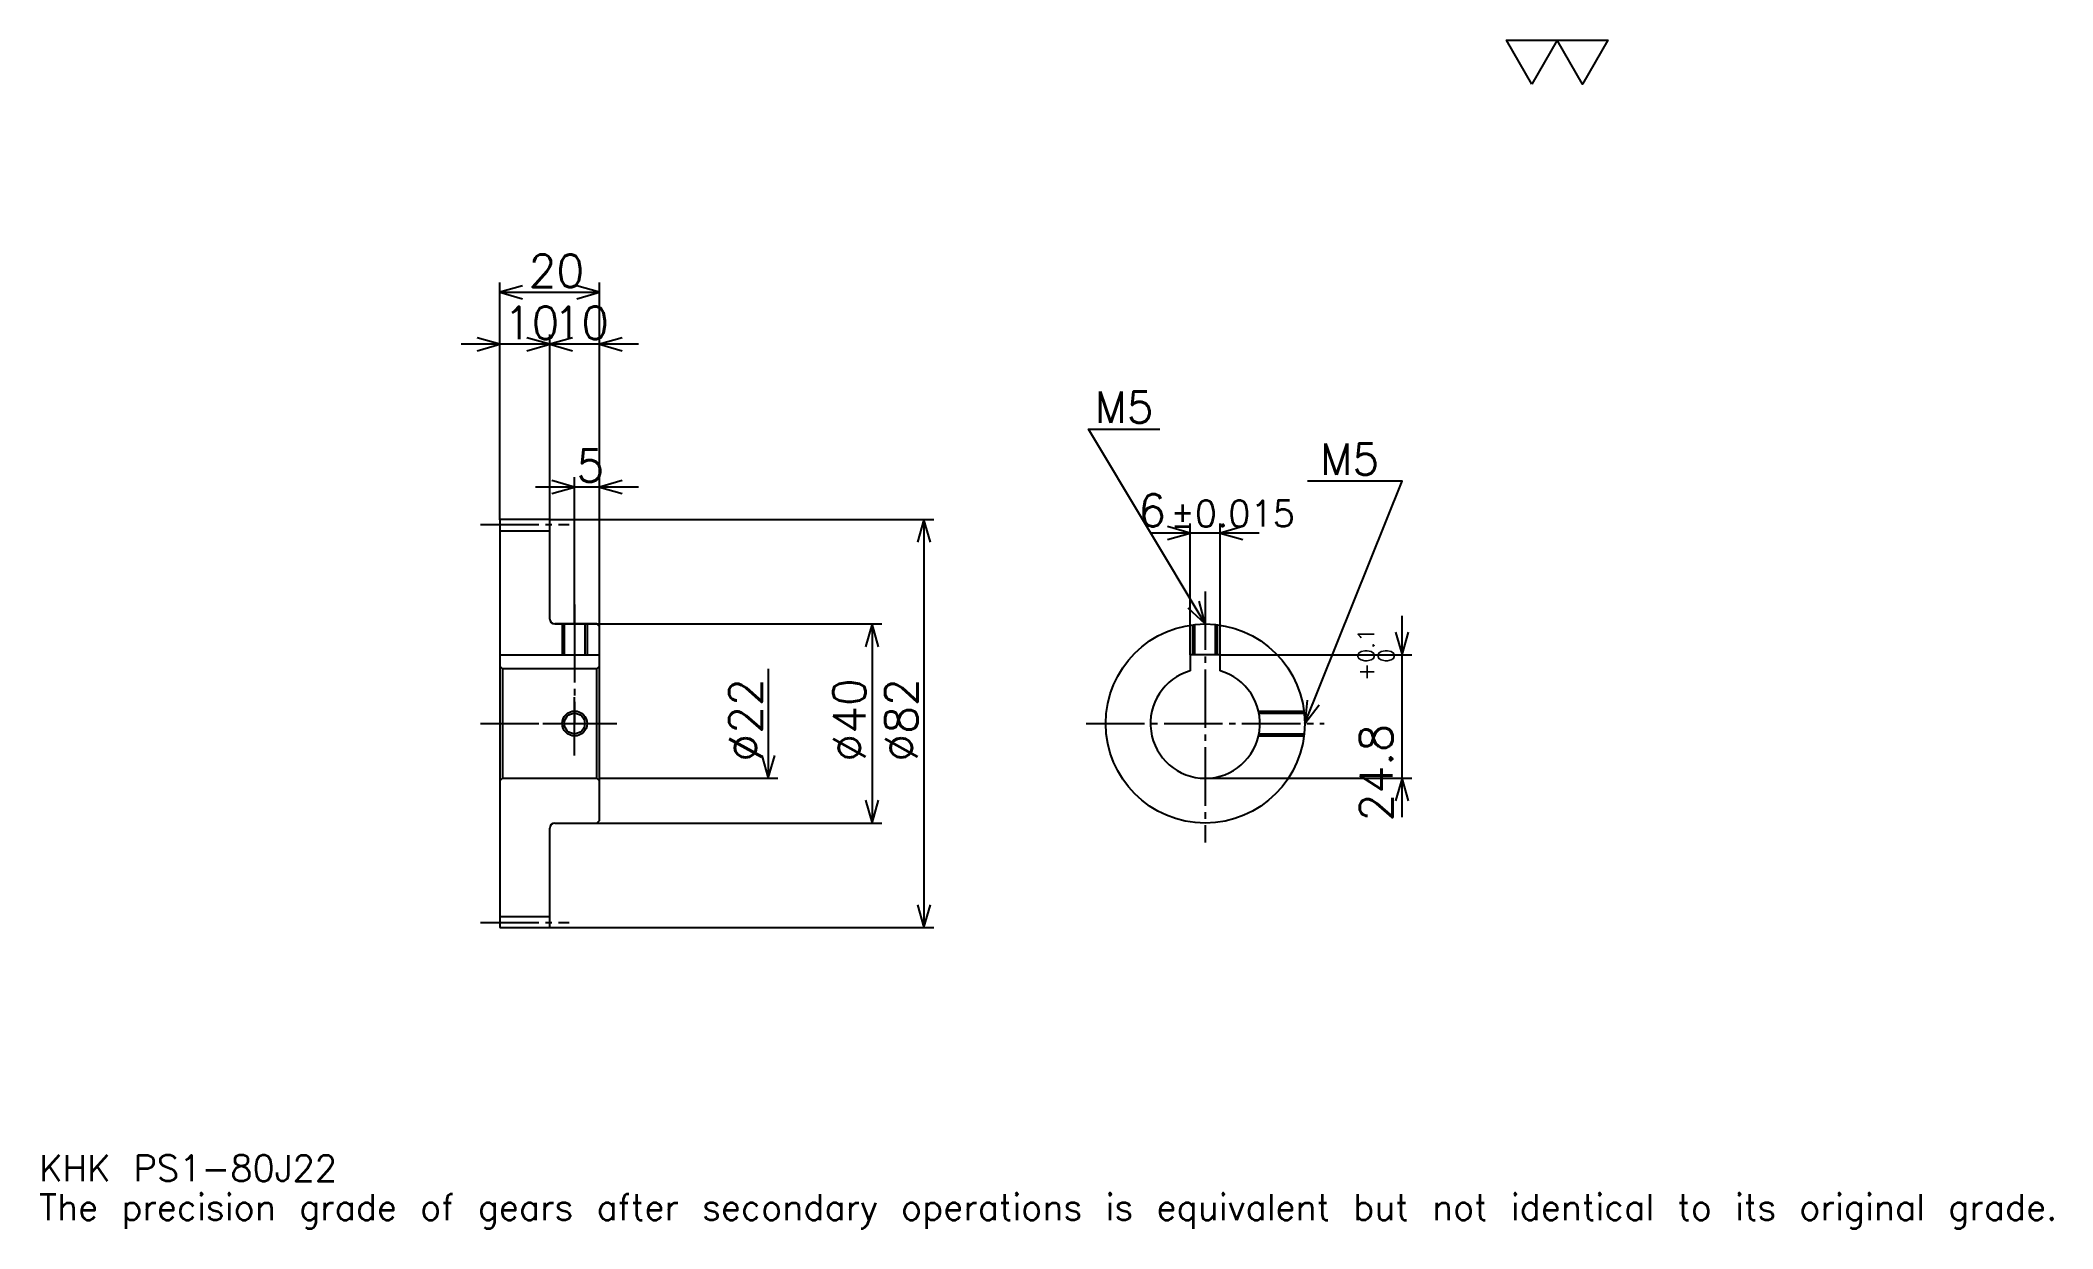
# Model space of a CAD drawing. Extents: x 13 to 418, y 5 to 244.
import ezdxf

# ---------------------------------------------------------------- set-up
doc = ezdxf.new("R2010")
doc.units = 0
doc.linetypes.add('DASHDOT', pattern=[15.652174, 11.73913, -1.304348, 1.304348, -1.304348])
doc.layers.get('0').update_dxf_attribs({"linetype": 'CONTINUOUS'})
doc.layers.add('DASHDOT', color=6, linetype='DASHDOT')
doc.styles.add('KANJI', font='TXT', dxfattribs={"bigfont": 'BIGFONT'})

msp = doc.modelspace()

# ---------------------------------------------------------------- linework, layer by layer
at = {"color": 5}
for p, q in [((105.652168, 147.304352), (105.652168, 194.91304)), ((125.652168, 147.304352), (125.652168, 194.91304)), ((105.652168, 192.956512), (125.652168, 192.956512)), ((123.478256, 182.521729), (97.82608, 182.521729)), ((133.478256, 182.521729), (107.82608, 182.521729)), ((115.652168, 147.304352), (115.652168, 184.478256)), ((133.478256, 153.82608), (112.82608, 153.82608)), ((120.652168, 147.304352), (120.652168, 155.782608)), ((105.652168, 147.204346), (105.652168, 147.304352)), ((115.55217, 147.304352), (125.652168, 147.304352)), ((115.652168, 147.204346), (115.652168, 147.304352)), ((120.652168, 126.304344), (120.652168, 147.304352)), ((120.652168, 126.304344), (120.652168, 147.304352)), ((125.652168, 147.304352), (192.82608, 147.304352)), ((125.652168, 125.804344), (125.652168, 147.304352)), ((190.869568, 147.304352), (190.869568, 65.304344)), ((244.391296, 120.104347), (244.391296, 146.521744)), ((250.391296, 120.104347), (250.391296, 146.521744)), ((258.217377, 144.565216), (236.565216, 144.565216)), ((116.652168, 126.304344), (125.652168, 126.304344)), ((125.652168, 126.304344), (182.391296, 126.304344)), ((180.434784, 126.304344), (180.434784, 86.304344)), ((286.956512, 87.478256), (286.956512, 127.930435)), ((159.565216, 117.304344), (159.565216, 95.304344)), ((250.391296, 120.104347), (288.913055, 120.104347)), ((125.652168, 95.304344), (161.521729, 95.304344)), ((247.391296, 95.304344), (288.913055, 95.304344)), ((116.652168, 86.304344), (125.652168, 86.304344)), ((125.652168, 86.304344), (182.391296, 86.304344)), ((115.55217, 65.304344), (125.652168, 65.304344)), ((125.652168, 65.304344), (192.82608, 65.304344))]:
    msp.add_line(p, q, dxfattribs=at)
at = {"color": 4}
for p, q in [((105.652168, 145.054352), (115.652168, 145.054352)), ((105.652168, 120.104347), (125.652168, 120.104347)), ((106.152168, 117.304344), (106.152168, 95.304344)), ((125.152168, 117.304344), (125.652168, 117.804344)), ((125.152168, 95.304344), (125.652168, 94.804344)), ((105.652168, 67.554344), (115.652168, 67.554344))]:
    msp.add_line(p, q, dxfattribs=at)
at = {"color": 7}
msp.add_lwpolyline([(313.043488, 234.782608), (307.956543, 243.600006), (328.304352, 243.600006), (323.217407, 234.782608), (318.130432, 243.600006), (313.043488, 234.782608)], dxfattribs=at)
at = {"color": 5}
for points in [[(110.217384, 194.260864), (105.652168, 192.956512), (110.217384, 191.652176)], [(121.086952, 191.652176), (125.652168, 192.956512), (121.086952, 194.260864)], [(101.086952, 181.217392), (105.652168, 182.521729), (101.086952, 183.82608)], [(111.086952, 181.217392), (115.652168, 182.521729), (111.086952, 183.82608)], [(120.217384, 183.82608), (115.652168, 182.521729), (120.217384, 181.217392)], [(130.217392, 183.82608), (125.652168, 182.521729), (130.217392, 181.217392)], [(247.391296, 126.304344), (223.91304, 165.434784), (238.260864, 165.434784)], [(116.086952, 152.521729), (120.652168, 153.82608), (116.086952, 155.130432)], [(130.217392, 155.130432), (125.652168, 153.82608), (130.217392, 152.521729)], [(267.391296, 106.304344), (286.956512, 155), (267.913055, 155)], [(192.173904, 142.739136), (190.869568, 147.304352), (189.565216, 142.739136)], [(239.82608, 143.260864), (244.391296, 144.565216), (239.82608, 145.869568)], [(254.956512, 145.869568), (250.391296, 144.565216), (254.956512, 143.260864)], [(243.924042, 129.547913), (247.391296, 126.304344), (246.16098, 130.890076)], [(181.73912, 121.739128), (180.434784, 126.304344), (179.130432, 121.739128)], [(285.652161, 124.669563), (286.956512, 120.104347), (288.260864, 124.669563)], [(267.882996, 111.026711), (267.391296, 106.304344), (270.303619, 110.054146)], [(158.260864, 99.86956), (159.565216, 95.304344), (160.869568, 99.86956)], [(288.260864, 90.739128), (286.956512, 95.304344), (285.652161, 90.739128)], [(179.130432, 90.86956), (180.434784, 86.304344), (181.73912, 90.86956)], [(189.565216, 69.86956), (190.869568, 65.304344), (192.173904, 69.86956)]]:
    msp.add_lwpolyline(points, dxfattribs=at)
at = {"color": 4}
for points in [[(115.652168, 127.304344), (115.652168, 147.204346), (115.55217, 147.304352), (105.752167, 147.304352), (105.652168, 147.204346), (105.652168, 94.804344)], [(116.652168, 86.304344), (125.152168, 86.304344), (125.652168, 86.804344), (125.652168, 125.804344), (125.152168, 126.304344), (116.652168, 126.304344)], [(118.152168, 126.304344), (118.152168, 120.104347)], [(118.587166, 126.304344), (118.587166, 120.104347)], [(122.717171, 126.304344), (122.717171, 120.104347)], [(123.152168, 126.304344), (123.152168, 120.104347)], [(244.891296, 120.104347), (244.891296, 126.147476)], [(245.326294, 120.104347), (245.326294, 126.197449)], [(249.456299, 120.104347), (249.456299, 126.197449)], [(249.891296, 120.104347), (249.891296, 126.147476)], [(105.652168, 94.804344), (106.152168, 95.304344), (125.152168, 95.304344), (125.152168, 117.304344), (106.152168, 117.304344), (105.652168, 117.804344)], [(250.391296, 116.887352), (250.391296, 120.104347), (244.391296, 120.104347), (244.391296, 116.887352)], [(258.103455, 108.804344), (267.234436, 108.804344)], [(258.19574, 108.369347), (267.284424, 108.369347)], [(258.103455, 103.804344), (267.234436, 103.804344)], [(258.19574, 104.239342), (267.284424, 104.239342)], [(105.652168, 94.804344), (105.652168, 65.404343), (105.752167, 65.304344), (115.55217, 65.304344), (115.652168, 65.404343), (115.652168, 85.304344)]]:
    msp.add_lwpolyline(points, dxfattribs=at)
for centre, radius in [((247.391296, 106.304344), 20), ((120.652168, 106.304344), 2.065)]:
    msp.add_circle(centre, radius, dxfattribs=at)
at = {"color": 7}
msp.add_circle((120.652168, 106.304344), 2.5, dxfattribs=at)
at = {"color": 4}
for centre, radius, start, end in [((116.652168, 127.304344), 1, 180, 270), ((247.391296, 106.304344), 11, 105.82662089, 74.17337911), ((116.652168, 85.304344), 1, 90, 180)]:
    msp.add_arc(centre, radius, start, end, dxfattribs=at)
at = {"layer": 'DASHDOT', "color": 7}
for p, q in [((101.739128, 146.304352), (119.565208, 146.304352)), ((247.391296, 132.82608), (247.391296, 82.391296)), ((120.652168, 126.304344), (120.652168, 106.304344)), ((101.739128, 106.304344), (129.565216, 106.304344)), ((223.478256, 106.304344), (271.304352, 106.304344)), ((101.739128, 66.304344), (119.565208, 66.304344))]:
    msp.add_line(p, q, dxfattribs=at)
for points in [[(120.652168, 130.217392), (120.652168, 116.191299)], [(120.652168, 99.891304), (120.652168, 112.717384)], [(114.23912, 106.304344), (127.065216, 106.304344)]]:
    msp.add_lwpolyline(points, dxfattribs=at)

# ---------------------------------------------------------------- texts
at = {"color": 7, "style": 'KANJI'}
for s, height, p in [('20', 6.521739, (111.41304, 194)), ('10', 6.521739, (106.41304, 183.565216)), ('10', 6.521739, (116.41304, 183.565216)), ('M5', 6.26087, (225.217377, 166.739136)), ('M5', 6.26087, (270.521729, 156.304352)), ('5', 6.521739, (121.0326, 154.869568)), ('6', 6.521739, (233.929138, 145.869568)), ('%%p0.015', 5.217391, (240.384857, 145.869568)), ('KHK PS1-80J22', 5.217391, (13.043478, 14.347826)), ('The precision grade of gears after secondary operations is equivalent but not identical to its original grade.', 5.217391, (13.043478, 6.521739))]:
    msp.add_text(s, height=height, dxfattribs=at).set_placement(p)
for s, height, p in [('0.1', 3.26087, (281.347839, 118.509369)), ('+', 3.26087, (281.347839, 114.857201)), ('0', 3.26087, (285.391296, 118.509369)), ('%%c22', 6.521739, (158.260864, 98.641296)), ('%%c40', 6.521739, (179.130432, 98.641296)), ('%%c82', 6.521739, (189.565216, 98.641296)), ('24.8', 6.521739, (285, 86.628525))]:
    msp.add_text(s, height=height, rotation=90, dxfattribs=at).set_placement(p)

doc.saveas('drawing.dxf')
